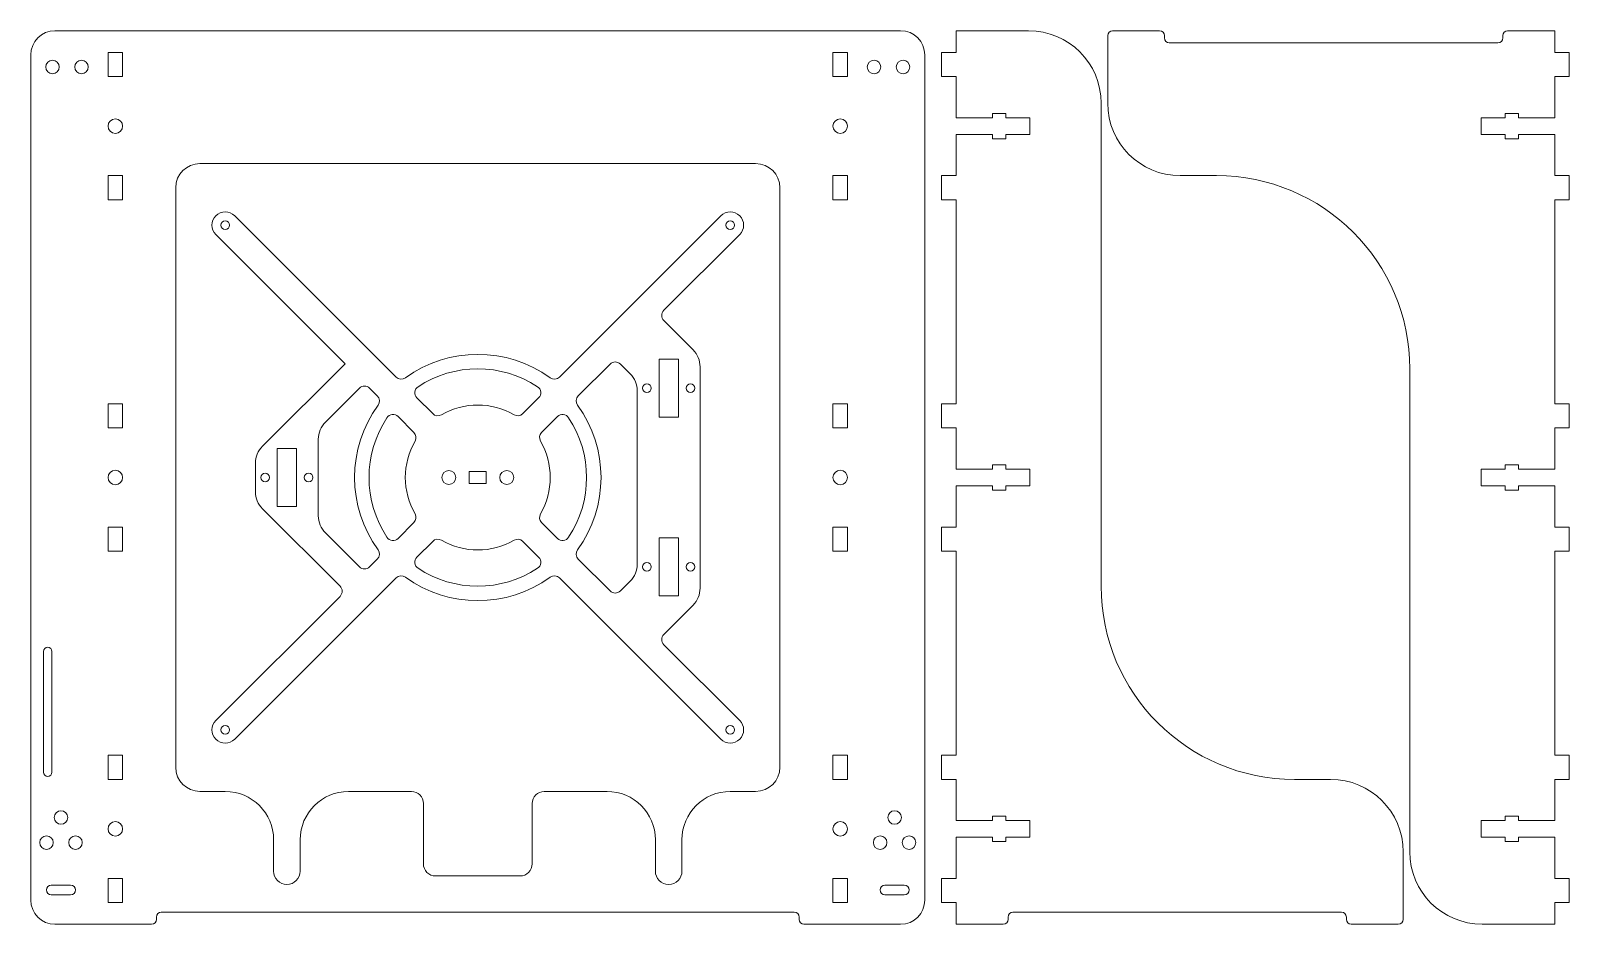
# Model space of a CAD drawing. Header units: millimetres. Extents: x -185 to 452, y -185 to 185.
import ezdxf

# ---------------------------------------------------------------- set-up
doc = ezdxf.new("R2010")
doc.units = ezdxf.units.MM

msp = doc.modelspace()

# ---------------------------------------------------------------- linework, layer by layer
at = {"color": 7, "linetype": 'Continuous', "lineweight": 15}
for p, q in [((-175, 185), (175, 185)), ((197.967943, 185), (197.967943, 176)), ((197.967943, 185), (227.967943, 185)), ((282.19933, 185), (262.69933, 185)), ((445.69933, 185), (426.19933, 185)), ((445.69933, 176), (445.69933, 185)), ((260.69933, 183), (260.69933, 155)), ((284.19933, 182), (284.19933, 183)), ((422.19933, 180), (286.19933, 180)), ((424.19933, 183), (424.19933, 182)), ((-185, 175), (-185, -175)), ((-153, 176), (-153, 166)), ((-153, 176), (-147, 176)), ((-147, 176), (-147, 166)), ((147, 176), (147, 166)), ((153, 176), (147, 176)), ((153, 176), (153, 166)), ((185, 175), (185, -175)), ((191.967943, 176), (191.967943, 166)), ((197.967943, 176), (191.967943, 176)), ((451.69933, 176), (445.69933, 176)), ((451.69933, 166), (451.69933, 176)), ((-153, 166), (-147, 166)), ((153, 166), (147, 166)), ((191.967943, 166), (197.967943, 166)), ((197.967943, 166), (197.967943, 149)), ((445.69933, 166), (451.69933, 166)), ((445.69933, 149), (445.69933, 166)), ((257.967943, 155), (257.967943, -45)), ((197.967943, 149), (212.967943, 149)), ((212.967943, 150.7), (218.467943, 150.7)), ((212.967943, 149), (212.967943, 150.7)), ((218.467943, 150.7), (218.467943, 149)), ((218.467943, 149), (228.467943, 149)), ((228.467943, 149), (228.467943, 142)), ((425.19933, 149), (415.19933, 149)), ((415.19933, 149), (415.19933, 142)), ((430.69933, 150.7), (425.19933, 150.7)), ((425.19933, 150.7), (425.19933, 149)), ((430.69933, 149), (430.69933, 150.7)), ((445.69933, 149), (430.69933, 149)), ((197.967943, 142), (197.967943, 125)), ((212.967943, 142), (197.967943, 142)), ((212.967943, 140.3), (212.967943, 142)), ((218.467943, 140.3), (212.967943, 140.3)), ((218.467943, 142), (218.467943, 140.3)), ((228.467943, 142), (218.467943, 142)), ((415.19933, 142), (425.19933, 142)), ((425.19933, 142), (425.19933, 140.3)), ((425.19933, 140.3), (430.69933, 140.3)), ((430.69933, 140.3), (430.69933, 142)), ((430.69933, 142), (445.69933, 142)), ((445.69933, 125), (445.69933, 142)), ((-115, 130), (115, 130)), ((-153, 125), (-153, 115)), ((-153, 125), (-147, 125)), ((-147, 125), (-147, 115)), ((147, 125), (147, 115)), ((153, 125), (147, 125)), ((153, 125), (153, 115)), ((191.967943, 115), (191.967943, 125)), ((191.967943, 125), (197.967943, 125)), ((305.69933, 125), (290.69933, 125)), ((451.69933, 125), (445.69933, 125)), ((451.69933, 115), (451.69933, 125)), ((-153, 115), (-147, 115)), ((-125, 120), (-125, -120)), ((125, 120), (125, -120)), ((153, 115), (147, 115)), ((197.967943, 115), (191.967943, 115)), ((197.967943, 115), (197.967943, 30.5)), ((445.69933, 115), (451.69933, 115)), ((445.69933, 30.5), (445.69933, 115)), ((-33.818671, 41.596845), (-100.610913, 108.389087)), ((100.610913, 108.389087), (33.818671, 41.596845)), ((-108.389087, 100.610913), (-54.889087, 47.110913)), ((77.010408, 69.232233), (108.389087, 100.610913)), ((77.010408, 64.989592), (89.071068, 52.928932)), ((-54.889087, 47.110913), (-89.071068, 12.928932)), ((41.596845, 33.818671), (54.767767, 46.989592)), ((59.010408, 46.989592), (63.071068, 42.928932)), ((83, 49), (75, 49)), ((75, 49), (75, 25)), ((83, 25), (83, 49)), ((92, 45.857864), (92, -45.857864)), ((385.69933, -155), (385.69933, 45)), ((-49.010408, 36.989592), (-63.071068, 22.928932)), ((-44.767767, 36.989592), (-41.596845, 33.818671)), ((-18.658085, 26.43626), (-25.194843, 32.973018)), ((25.194843, 32.973018), (18.658085, 26.43626)), ((66, 35.857864), (66, -35.857864)), ((-153, 30.5), (-153, 20.5)), ((-153, 30.5), (-147, 30.5)), ((-147, 30.5), (-147, 20.5)), ((147, 30.5), (147, 20.5)), ((153, 30.5), (147, 30.5)), ((153, 30.5), (153, 20.5)), ((191.967943, 20.5), (191.967943, 30.5)), ((191.967943, 30.5), (197.967943, 30.5)), ((445.69933, 30.5), (451.69933, 30.5)), ((451.69933, 30.5), (451.69933, 20.5)), ((-153, 20.5), (-147, 20.5)), ((-32.973018, 25.194843), (-26.43626, 18.658085)), ((26.43626, 18.658085), (32.973018, 25.194843)), ((75, 25), (83, 25)), ((153, 20.5), (147, 20.5)), ((197.967943, 20.5), (191.967943, 20.5)), ((197.967943, 20.5), (197.967943, 3.5)), ((451.69933, 20.5), (445.69933, 20.5)), ((445.69933, 3.5), (445.69933, 20.5)), ((-66, 15.857864), (-66, -15.857864)), ((-75, 12), (-83, 12)), ((-83, 12), (-83, -12)), ((-75, -12), (-75, 12)), ((-92, 5.857864), (-92, -5.857864)), ((3.5, 2.5), (-3.5, 2.5)), ((-3.5, 2.5), (-3.5, -2.5)), ((3.5, -2.5), (3.5, 2.5)), ((197.967943, 3.5), (212.967943, 3.5)), ((212.967943, 5.2), (218.467943, 5.2)), ((212.967943, 3.5), (212.967943, 5.2)), ((218.467943, 5.2), (218.467943, 3.5)), ((218.467943, 3.5), (228.467943, 3.5)), ((228.467943, 3.5), (228.467943, -3.5)), ((415.19933, 3.5), (425.19933, 3.5)), ((415.19933, -3.5), (415.19933, 3.5)), ((425.19933, 5.2), (430.69933, 5.2)), ((425.19933, 3.5), (425.19933, 5.2)), ((430.69933, 5.2), (430.69933, 3.5)), ((430.69933, 3.5), (445.69933, 3.5)), ((-3.5, -2.5), (3.5, -2.5)), ((197.967943, -3.5), (197.967943, -20.5)), ((212.967943, -3.5), (197.967943, -3.5)), ((212.967943, -5.2), (212.967943, -3.5)), ((218.467943, -5.2), (212.967943, -5.2)), ((218.467943, -3.5), (218.467943, -5.2)), ((228.467943, -3.5), (218.467943, -3.5)), ((425.19933, -3.5), (415.19933, -3.5)), ((425.19933, -5.2), (425.19933, -3.5)), ((430.69933, -5.2), (425.19933, -5.2)), ((430.69933, -3.5), (430.69933, -5.2)), ((445.69933, -3.5), (430.69933, -3.5)), ((445.69933, -20.5), (445.69933, -3.5)), ((-83, -12), (-75, -12)), ((-57.010408, -44.989592), (-89.071068, -12.928932)), ((-26.43626, -18.658085), (-32.973018, -25.194843)), ((26.43626, -18.658085), (32.973018, -25.194843)), ((-153, -20.5), (-153, -30.5)), ((-153, -20.5), (-147, -20.5)), ((-147, -20.5), (-147, -30.5)), ((-49.010408, -36.989592), (-63.071068, -22.928932)), ((83, -25), (75, -25)), ((75, -25), (75, -49)), ((83, -49), (83, -25)), ((147, -20.5), (147, -30.5)), ((153, -20.5), (147, -20.5)), ((153, -20.5), (153, -30.5)), ((191.967943, -30.5), (191.967943, -20.5)), ((191.967943, -20.5), (197.967943, -20.5)), ((445.69933, -20.5), (451.69933, -20.5)), ((451.69933, -20.5), (451.69933, -30.5)), ((-153, -30.5), (-147, -30.5)), ((-18.658085, -26.43626), (-25.194843, -32.973018)), ((25.194843, -32.973018), (18.658085, -26.43626)), ((153, -30.5), (147, -30.5)), ((197.967943, -30.5), (191.967943, -30.5)), ((197.967943, -30.5), (197.967943, -115)), ((451.69933, -30.5), (445.69933, -30.5)), ((445.69933, -115), (445.69933, -30.5)), ((-41.596845, -33.818671), (-44.767767, -36.989592)), ((41.596845, -33.818671), (54.767767, -46.989592)), ((-33.818671, -41.596845), (-100.610913, -108.389087)), ((100.610913, -108.389087), (33.818671, -41.596845)), ((59.010408, -46.989592), (63.071068, -42.928932)), ((-57.010408, -49.232233), (-108.389087, -100.610913)), ((75, -49), (83, -49)), ((77.010408, -64.989592), (89.071068, -52.928932)), ((77.010408, -69.232233), (108.389087, -100.610913)), ((-179.75, -122), (-179.75, -72)), ((-176.25, -122), (-176.25, -72)), ((-153, -115), (-153, -125)), ((-153, -115), (-147, -115)), ((-147, -115), (-147, -125)), ((147, -115), (147, -125)), ((153, -115), (147, -115)), ((153, -115), (153, -125)), ((191.967943, -115), (191.967943, -125)), ((197.967943, -115), (191.967943, -115)), ((445.69933, -115), (451.69933, -115)), ((451.69933, -115), (451.69933, -125)), ((-153, -125), (-147, -125)), ((153, -125), (147, -125)), ((191.967943, -125), (197.967943, -125)), ((197.967943, -125), (197.967943, -142)), ((337.967943, -125), (352.967943, -125)), ((451.69933, -125), (445.69933, -125)), ((445.69933, -142), (445.69933, -125)), ((-115, -130), (-104.5, -130)), ((-53.5, -130), (-27.5, -130)), ((27.5, -130), (53.5, -130)), ((104.5, -130), (115, -130)), ((-22.5, -135), (-22.5, -160)), ((22.5, -135), (22.5, -160)), ((212.967943, -142), (197.967943, -142)), ((218.467943, -140.3), (212.967943, -140.3)), ((212.967943, -140.3), (212.967943, -142)), ((218.467943, -142), (218.467943, -140.3)), ((228.467943, -142), (218.467943, -142)), ((228.467943, -149), (228.467943, -142)), ((415.19933, -142), (425.19933, -142)), ((415.19933, -149), (415.19933, -142)), ((425.19933, -140.3), (430.69933, -140.3)), ((425.19933, -142), (425.19933, -140.3)), ((430.69933, -140.3), (430.69933, -142)), ((430.69933, -142), (445.69933, -142)), ((-84.5, -150), (-84.5, -163)), ((-73.5, -163), (-73.5, -150)), ((73.5, -163), (73.5, -150)), ((84.5, -150), (84.5, -163)), ((197.967943, -149), (197.967943, -166)), ((197.967943, -149), (212.967943, -149)), ((212.967943, -149), (212.967943, -150.7)), ((212.967943, -150.7), (218.467943, -150.7)), ((218.467943, -150.7), (218.467943, -149)), ((218.467943, -149), (228.467943, -149)), ((425.19933, -149), (415.19933, -149)), ((425.19933, -150.7), (425.19933, -149)), ((430.69933, -150.7), (425.19933, -150.7)), ((430.69933, -149), (430.69933, -150.7)), ((445.69933, -149), (430.69933, -149)), ((445.69933, -166), (445.69933, -149)), ((382.967943, -183), (382.967943, -155)), ((-17.5, -165), (17.5, -165)), ((-176.5, -168.803695), (-168.5, -168.803695)), ((-153, -166), (-153, -176)), ((-153, -166), (-147, -166)), ((-147, -166), (-147, -176)), ((147, -166), (147, -176)), ((153, -166), (147, -166)), ((153, -166), (153, -176)), ((176.5, -168.803695), (168.5, -168.803695)), ((191.967943, -166), (191.967943, -176)), ((197.967943, -166), (191.967943, -166)), ((451.69933, -166), (445.69933, -166)), ((451.69933, -176), (451.69933, -166)), ((-176.5, -172.803695), (-168.5, -172.803695)), ((-153, -176), (-147, -176)), ((153, -176), (147, -176)), ((176.5, -172.803695), (168.5, -172.803695)), ((191.967943, -176), (197.967943, -176)), ((197.967943, -176), (197.967943, -185)), ((445.69933, -176), (451.69933, -176)), ((445.69933, -185), (445.69933, -176)), ((-133, -183), (-133, -182)), ((-131, -180), (131, -180)), ((133, -182), (133, -183)), ((219.467943, -183), (219.467943, -182)), ((221.467943, -180), (357.467943, -180)), ((359.467943, -182), (359.467943, -183)), ((-175, -185), (-135, -185)), ((135, -185), (175, -185)), ((197.967943, -185), (217.467943, -185)), ((361.467943, -185), (380.967943, -185)), ((445.69933, -185), (415.69933, -185))]:
    msp.add_line(p, q, dxfattribs=at)
for centre, radius in [((-176, 170), 2.8), ((-164, 170), 2.8), ((164, 170), 2.8), ((176, 170), 2.8), ((-150, 145.5), 3), ((150, 145.5), 3), ((-104.5, 104.5), 1.8), ((104.5, 104.5), 1.8), ((70, 37), 1.8), ((88, 37), 1.8), ((-150, 0), 3), ((-88, 0), 1.8), ((-70, 0), 1.8), ((-12, 0), 2.9), ((12, 0), 2.9), ((150, 0), 3), ((70, -37), 1.8), ((88, -37), 1.8), ((-104.5, -104.5), 1.8), ((104.5, -104.5), 1.8), ((-172.5, -140.803695), 2.8), ((172.5, -140.803695), 2.8), ((-150, -145.5), 3), ((150, -145.5), 3), ((-178.5, -151.196), 2.8), ((-166.5, -151.196), 2.8), ((166.5, -151.196), 2.8), ((178.5, -151.196), 2.8)]:
    msp.add_circle(centre, radius, dxfattribs=at)
for centre, radius, start, end in [((-175, 175), 10, 90, 180), ((175, 175), 10, 0, 90), ((227.967943, 155), 30, 0, 90), ((262.69933, 183), 2, 90, 180), ((282.19933, 183), 2, 0, 90), ((426.19933, 183), 2, 90, 180), ((286.19933, 182), 2, 180, 270), ((422.19933, 182), 2, 270, 0), ((290.69933, 155), 30, 180, 270), ((-115, 120), 10, 90, 180), ((115, 120), 10, 0, 90), ((305.69933, 45), 80, 0, 90), ((-104.5, 104.5), 5.5, 45, 225), ((104.5, 104.5), 5.5, 315, 135), ((79.131728, 67.110913), 3, 135, 225), ((0, 0), 51, 54.056445, 125.943555), ((82, 45.857864), 10, 0, 45), ((0, 0), 45, 56.676225, 123.323775), ((56.889087, 44.868272), 3, 45, 135), ((-31.69735, 43.718165), 3, 225, 305.943555), ((31.69735, 43.718165), 3, 234.056445, 315), ((56, 35.857864), 10, 0, 45), ((-46.889087, 34.868272), 3, 45, 135), ((-43.718165, 31.69735), 3, 324.056445, 45), ((-23.073523, 35.094338), 3, 123.323775, 225), ((23.073523, 35.094338), 3, 315, 56.676225), ((43.718165, 31.69735), 3, 135, 215.943555), ((0, 0), 51, 144.056445, 215.943555), ((-35.094338, 23.073523), 3, 45, 146.676225), ((-16.536765, 28.55758), 3, 225, 300.073735), ((0, 0), 30, 59.926265, 120.073735), ((16.536765, 28.55758), 3, 239.926265, 315), ((35.094338, 23.073523), 3, 33.323775, 135), ((0, 0), 51, 324.056445, 35.943555), ((-56, 15.857864), 10, 135, 180), ((0, 0), 45, 146.676225, 213.323775), ((0, 0), 45, 326.676225, 33.323775), ((-82, 5.857864), 10, 135, 180), ((0, 0), 30, 149.926265, 210.073735), ((-28.55758, 16.536765), 3, 329.926265, 45), ((28.55758, 16.536765), 3, 135, 210.073735), ((0, 0), 30, 329.926265, 30.073735), ((-82, -5.857864), 10, 180, 225), ((-56, -15.857864), 10, 180, 225), ((-28.55758, -16.536765), 3, 315, 30.073735), ((28.55758, -16.536765), 3, 149.926265, 225), ((-35.094338, -23.073523), 3, 213.323775, 315), ((35.094338, -23.073523), 3, 225, 326.676225), ((-43.718165, -31.69735), 3, 315, 35.943555), ((-16.536765, -28.55758), 3, 59.926265, 135), ((0, 0), 30, 239.926265, 300.073735), ((16.536765, -28.55758), 3, 45, 120.073735), ((43.718165, -31.69735), 3, 144.056445, 225), ((-46.889087, -34.868272), 3, 225, 315), ((-23.073523, -35.094338), 3, 135, 236.676225), ((0, 0), 45, 236.676225, 303.323775), ((23.073523, -35.094338), 3, 303.323775, 45), ((56, -35.857864), 10, 315, 0), ((-31.69735, -43.718165), 3, 54.056445, 135), ((0, 0), 51, 234.056445, 305.943555), ((31.69735, -43.718165), 3, 45, 125.943555), ((-59.131728, -47.110913), 3, 315, 45), ((56.889087, -44.868272), 3, 225, 315), ((82, -45.857864), 10, 315, 0), ((337.967943, -45), 80, 180, 270), ((79.131728, -67.110913), 3, 135, 225), ((-178, -72), 1.75, 0, 180), ((-104.5, -104.5), 5.5, 135, 315), ((104.5, -104.5), 5.5, 225, 45), ((-115, -120), 10, 180, 270), ((115, -120), 10, 270, 0), ((-178, -122), 1.75, 180, 0), ((352.967943, -155), 30, 0, 90), ((-104.5, -150), 20, 0, 90), ((-53.5, -150), 20, 90, 180), ((-27.5, -135), 5, 0, 90), ((27.5, -135), 5, 90, 180), ((53.5, -150), 20, 0, 90), ((104.5, -150), 20, 90, 180), ((415.69933, -155), 30, 180, 270), ((-79, -163), 5.5, 180, 0), ((-17.5, -160), 5, 180, 270), ((17.5, -160), 5, 270, 0), ((79, -163), 5.5, 180, 0), ((-176.5, -170.803695), 2, 90, 270), ((-168.5, -170.803695), 2, 270, 90), ((168.5, -170.803695), 2, 90, 270), ((176.5, -170.803695), 2, 270, 90), ((-175, -175), 10, 180, 270), ((175, -175), 10, 270, 0), ((-135, -183), 2, 270, 0), ((-131, -182), 2, 90, 180), ((131, -182), 2, 0, 90), ((135, -183), 2, 180, 270), ((217.467943, -183), 2, 270, 0), ((221.467943, -182), 2, 90, 180), ((357.467943, -182), 2, 0, 90), ((361.467943, -183), 2, 180, 270), ((380.967943, -183), 2, 270, 0)]:
    msp.add_arc(centre, radius, start, end, dxfattribs=at)

doc.saveas('drawing.dxf')
